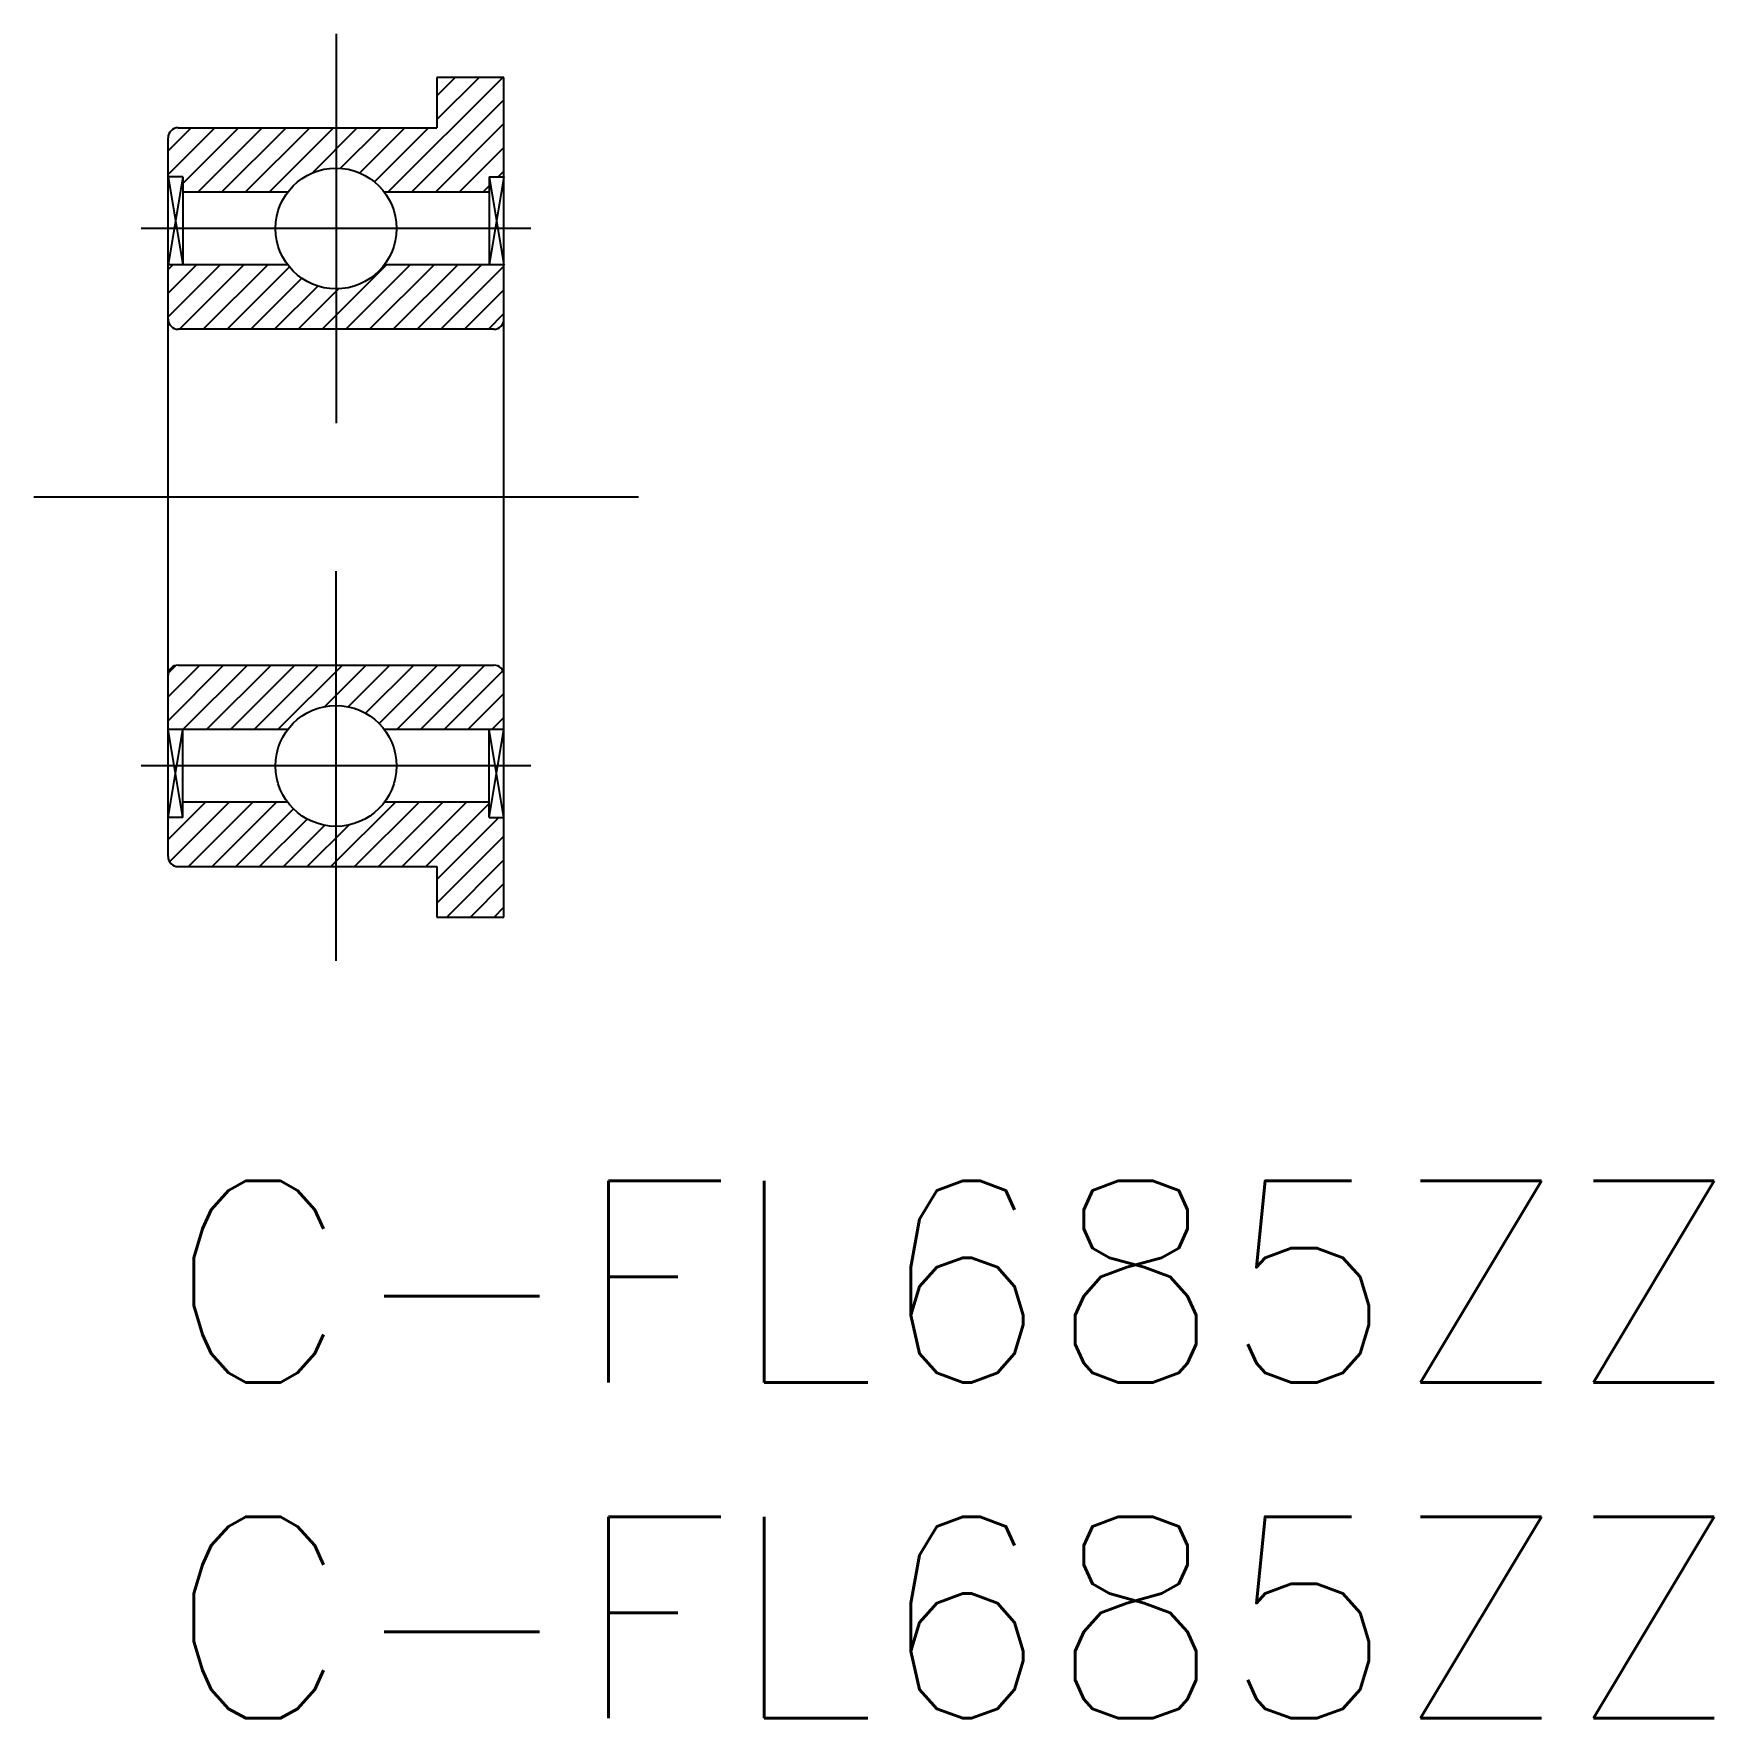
# Model space of a CAD drawing. Extents: x -2 to 23, y -8 to 17.1.
import ezdxf

# ---------------------------------------------------------------- set-up
doc = ezdxf.new("R2010")
doc.units = 0
doc.linetypes.add('CENTER', pattern=[50.8, 31.75, -6.35, 6.35, -6.35])
doc.layers.get('0').update_dxf_attribs({"linetype": 'CONTINUOUS'})
doc.layers.add('CENTER', color=1, linetype='CENTER')
doc.styles.get("Standard").update_dxf_attribs({"font": 'txt.shx', "height": 3, "bigfont": 'bigfont.shx'})

msp = doc.modelspace()

# ---------------------------------------------------------------- linework, layer by layer
at = {"color": 3, "linetype": 'CONTINUOUS'}
for p, q in [((3.271, 14.718), (4.981, 16.428)), ((4, 16.154), (4.274, 16.428)), ((4, 15.8), (4.628, 16.428)), ((3.625, 14.718), (5, 16.093)), ((0, 15.336), (0.342, 15.678)), ((0, 14.982), (0.696, 15.678)), ((0.22, 14.849), (1.049, 15.678)), ((0.443, 14.718), (1.403, 15.678)), ((0.796, 14.718), (1.756, 15.678)), ((1.15, 14.718), (2.11, 15.678)), ((1.503, 14.718), (2.463, 15.678)), ((2.143, 15.004), (2.817, 15.678)), ((2.568, 15.075), (3.17, 15.678)), ((2.852, 15.006), (3.524, 15.678)), ((3.072, 14.873), (3.878, 15.678)), ((3.978, 14.718), (5, 15.74)), ((4.332, 14.718), (5, 15.386)), ((0.22, 14.945), (0, 13.638)), ((0, 14.945), (0.22, 13.638)), ((4.685, 14.718), (4.78, 14.813)), ((5, 14.945), (4.78, 13.638)), ((4.78, 14.945), (5, 13.638)), ((4.912, 14.945), (5, 15.033)), ((0, 13.568), (0.07, 13.638)), ((0, 13.215), (0.423, 13.638)), ((0, 12.861), (0.777, 13.638)), ((0.17, 12.678), (1.13, 13.638)), ((0.524, 12.678), (1.484, 13.638)), ((0.878, 12.678), (1.805, 13.606)), ((2.292, 12.678), (3.252, 13.638)), ((2.645, 12.678), (3.605, 13.638)), ((2.999, 12.678), (3.959, 13.638)), ((3.352, 12.678), (4.312, 13.638)), ((3.706, 12.678), (4.666, 13.638)), ((4.06, 12.678), (5, 13.619)), ((1.231, 12.678), (1.99, 13.437)), ((1.585, 12.678), (2.227, 13.32)), ((1.938, 12.678), (2.539, 13.279)), ((4.413, 12.678), (5, 13.265)), ((4.767, 12.678), (5, 12.911)), ((0, 7.204), (0.474, 7.678)), ((0, 6.851), (0.827, 7.678)), ((0.004, 7.562), (0.116, 7.674)), ((0.221, 6.718), (1.181, 7.678)), ((0.574, 6.718), (1.534, 7.678)), ((0.928, 6.718), (1.888, 7.678)), ((1.281, 6.718), (2.241, 7.678)), ((1.635, 6.718), (2.595, 7.678)), ((2.333, 7.062), (2.949, 7.678)), ((2.683, 7.059), (3.302, 7.678)), ((2.941, 6.963), (3.656, 7.678)), ((3.141, 6.81), (4.009, 7.678)), ((3.403, 6.718), (4.363, 7.678)), ((3.756, 6.718), (4.716, 7.678)), ((4.11, 6.718), (4.985, 7.593)), ((4.463, 6.718), (5, 7.255)), ((4.817, 6.718), (5, 6.901)), ((0, 5.411), (0.22, 6.718)), ((0.22, 5.411), (0, 6.718)), ((4.78, 5.411), (5, 6.718)), ((5, 5.411), (4.78, 6.718)), ((0, 5.083), (0.555, 5.638)), ((0.021, 4.751), (0.909, 5.638)), ((0.302, 4.678), (1.262, 5.638)), ((0.656, 4.678), (1.616, 5.638)), ((1.009, 4.678), (1.868, 5.537)), ((2.423, 4.678), (3.383, 5.638)), ((2.777, 4.678), (3.737, 5.638)), ((3.131, 4.678), (4.091, 5.638)), ((3.484, 4.678), (4.444, 5.638)), ((3.838, 4.678), (4.78, 5.62)), ((1.363, 4.678), (2.071, 5.387)), ((1.716, 4.678), (2.332, 5.294)), ((2.07, 4.678), (2.69, 5.298)), ((4, 4.487), (4.924, 5.411)), ((4, 4.133), (5, 5.133)), ((4.148, 3.928), (5, 4.78)), ((4.502, 3.928), (5, 4.426)), ((4.855, 3.928), (5, 4.073))]:
    msp.add_line(p, q, dxfattribs=at)
at = {"color": 7, "linetype": 'CONTINUOUS'}
for p, q in [((4, 16.428), (4, 15.678)), ((5, 16.428), (4, 16.428)), ((5, 3.928), (5, 16.428)), ((0.15, 15.678), (4, 15.678)), ((0, 4.828), (0, 15.528)), ((0.22, 14.945), (0, 14.945)), ((0.22, 14.945), (0.22, 13.638)), ((4.78, 14.945), (4.78, 13.638)), ((4.78, 14.945), (5, 14.945)), ((1.78, 14.718), (0.22, 14.718)), ((4.78, 14.718), (3.22, 14.718)), ((1.78, 13.638), (0, 13.638)), ((5, 13.638), (3.22, 13.638)), ((4.85, 12.678), (0.15, 12.678)), ((0.15, 7.678), (4.85, 7.678)), ((1.78, 6.718), (0, 6.718)), ((0.22, 5.411), (0.22, 6.718)), ((5, 6.718), (3.22, 6.718)), ((4.78, 5.411), (4.78, 6.718)), ((1.78, 5.638), (0.22, 5.638)), ((4.78, 5.638), (3.22, 5.638)), ((0.22, 5.411), (0, 5.411)), ((4.78, 5.411), (5, 5.411)), ((0.15, 4.678), (4, 4.678)), ((4, 4.678), (4, 3.928)), ((4, 3.928), (5, 3.928))]:
    msp.add_line(p, q, dxfattribs=at)
for centre in [(2.5, 14.178), (2.5, 6.178)]:
    msp.add_circle(centre, 0.9, dxfattribs=at)
for centre, start, end in [((0.15, 15.528), 90, 180), ((0.15, 12.828), 180, 270), ((4.85, 12.828), 270, 0), ((0.15, 7.528), 90, 180), ((4.85, 7.528), 0, 90), ((0.15, 4.828), 180, 270)]:
    msp.add_arc(centre, 0.15, start, end, dxfattribs=at)
at = {"layer": 'CENTER', "color": 1, "linetype": 'CENTER'}
for p, q in [((2.5, 17.078), (2.5, 11.278)), ((5.4, 14.178), (-0.4, 14.178)), ((7, 10.178), (-2, 10.178)), ((2.5, 3.278), (2.5, 9.078)), ((5.4, 6.178), (-0.4, 6.178))]:
    msp.add_line(p, q, dxfattribs=at)

# ---------------------------------------------------------------- texts
at = {"color": 7, "linetype": 'CONTINUOUS'}
for p in [(0, -3), (0, -8)]:
    msp.add_text('C-FL685ZZ', height=3, dxfattribs=at).set_placement(p)

doc.saveas('drawing.dxf')
